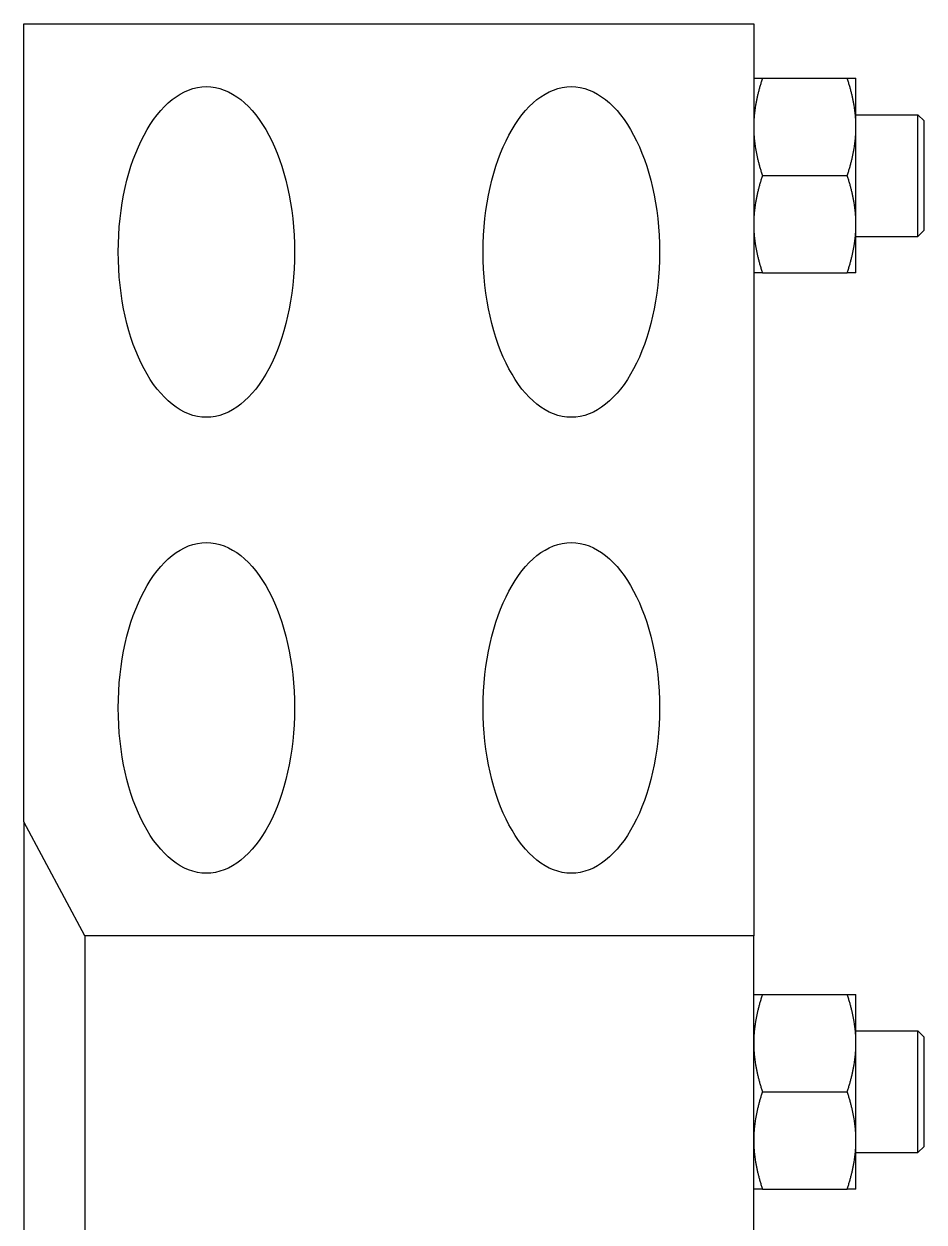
# Model space of a CAD drawing. Header units: millimetres. Extents: x 0 to 7722, y 0 to 5460.
# Drawn here: x 3432.6 to 3506.6, y 1479.1 to 1577.6 of the extents above; entities that cross this region are included whole.
import ezdxf

# ---------------------------------------------------------------- set-up
doc = ezdxf.new("R2010")
doc.units = ezdxf.units.MM
doc.header["$LTSCALE"] = 5
doc.layers.get('0').update_dxf_attribs({"linetype": 'CONTINUOUS'})

msp = doc.modelspace()

# ---------------------------------------------------------------- linework, layer by layer
for p, q in [((3432.632, 1577.589), (3492.632, 1577.589)), ((3432.632, 1511.964), (3432.632, 1577.589)), ((3492.632, 1577.589), (3492.632, 1502.589)), ((3493.347, 1573.117), (3500.318, 1573.117)), ((3501.032, 1569.117), (3501.032, 1573.117)), ((3501.032, 1570.117), (3506.132, 1570.117)), ((3506.132, 1560.117), (3506.132, 1570.117)), ((3506.632, 1569.617), (3506.132, 1570.117)), ((3506.632, 1560.617), (3506.632, 1569.617)), ((3501.032, 1561.117), (3501.032, 1569.117)), ((3493.347, 1565.117), (3500.318, 1565.117)), ((3501.032, 1557.117), (3501.032, 1561.117)), ((3501.032, 1560.117), (3506.132, 1560.117)), ((3506.632, 1560.617), (3506.132, 1560.117)), ((3493.347, 1557.117), (3500.318, 1557.117)), ((3437.632, 1502.589), (3432.632, 1511.964)), ((3432.632, 1511.964), (3432.632, 1457.589)), ((3492.632, 1502.589), (3437.632, 1502.589)), ((3437.632, 1502.589), (3437.632, 1457.589)), ((3492.632, 1457.589), (3492.632, 1502.589)), ((3493.347, 1497.774), (3500.318, 1497.774)), ((3501.032, 1493.774), (3501.032, 1497.774)), ((3501.032, 1494.774), (3506.132, 1494.774)), ((3506.132, 1484.774), (3506.132, 1494.774)), ((3506.632, 1494.274), (3506.132, 1494.774)), ((3501.032, 1485.774), (3501.032, 1493.774)), ((3506.632, 1485.274), (3506.632, 1494.274)), ((3493.347, 1489.774), (3500.318, 1489.774)), ((3501.032, 1481.774), (3501.032, 1485.774)), ((3506.632, 1485.274), (3506.132, 1484.774)), ((3501.032, 1484.774), (3506.132, 1484.774)), ((3493.347, 1481.774), (3500.318, 1481.774))]:
    msp.add_line(p, q)
for centre in [(3447.632, 1558.839), (3477.632, 1558.839), (3447.632, 1521.339), (3477.632, 1521.339)]:
    msp.add_ellipse(centre, major_axis=(0, -13.594), ratio=0.533333)
for points in [[(3492.632, 1573.117), (3492.632, 1573.117), (3493.347, 1573.117)], [(3493.347, 1573.117), (3492.632, 1570.974), (3492.632, 1569.117)], [(3501.032, 1569.117), (3501.032, 1570.974), (3500.318, 1573.117)], [(3500.318, 1573.117), (3501.032, 1573.117), (3501.032, 1573.117)], [(3492.632, 1569.117), (3492.632, 1567.261), (3493.347, 1565.117)], [(3500.318, 1565.117), (3501.032, 1567.261), (3501.032, 1569.117)], [(3493.347, 1565.117), (3492.632, 1562.974), (3492.632, 1561.117)], [(3501.032, 1561.117), (3501.032, 1562.974), (3500.318, 1565.117)], [(3492.632, 1561.117), (3492.632, 1559.261), (3493.347, 1557.117)], [(3500.318, 1557.117), (3501.032, 1559.261), (3501.032, 1561.117)], [(3493.347, 1557.117), (3492.632, 1557.117), (3492.632, 1557.117)], [(3501.032, 1557.117), (3501.032, 1557.117), (3500.318, 1557.117)], [(3492.632, 1497.774), (3492.632, 1497.774), (3493.347, 1497.774)], [(3493.347, 1497.774), (3492.632, 1495.63), (3492.632, 1493.774)], [(3501.032, 1493.774), (3501.032, 1495.63), (3500.318, 1497.774)], [(3500.318, 1497.774), (3501.032, 1497.774), (3501.032, 1497.774)], [(3492.632, 1493.774), (3492.632, 1491.917), (3493.347, 1489.774)], [(3500.318, 1489.774), (3501.032, 1491.917), (3501.032, 1493.774)], [(3493.347, 1489.774), (3492.632, 1487.63), (3492.632, 1485.774)], [(3501.032, 1485.774), (3501.032, 1487.63), (3500.318, 1489.774)], [(3492.632, 1485.774), (3492.632, 1483.917), (3493.347, 1481.774)], [(3500.318, 1481.774), (3501.032, 1483.917), (3501.032, 1485.774)], [(3493.347, 1481.774), (3492.632, 1481.774), (3492.632, 1481.774)], [(3501.032, 1481.774), (3501.032, 1481.774), (3500.318, 1481.774)]]:
    msp.add_rational_spline(points, [1, 1.0379548493, 1], degree=2)

doc.saveas('drawing.dxf')
